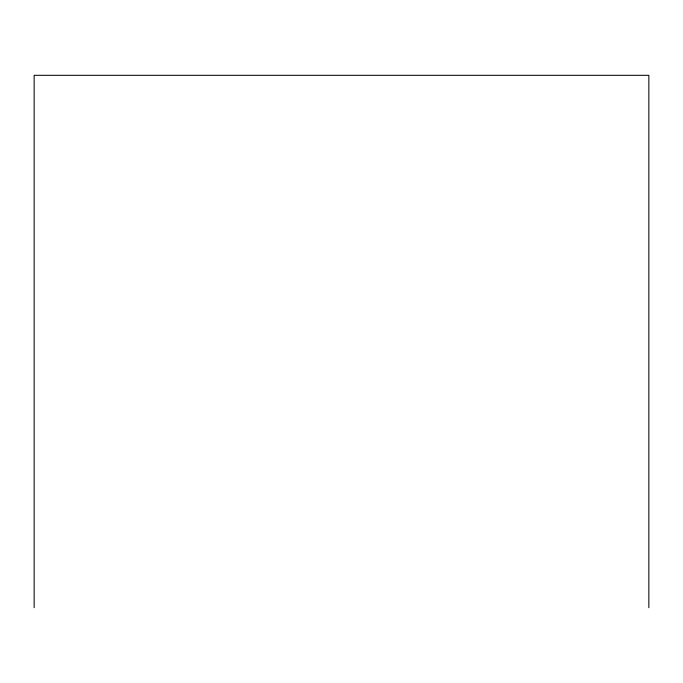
<?xml version="1.0" encoding="UTF-8"?>
<svg xmlns="http://www.w3.org/2000/svg" width="683" height="683" viewBox="0 0 683 683"><rect width="100%" height="100%" fill="white"/><g stroke="black" fill="none" stroke-linecap="round" stroke-linejoin="round"><path stroke-width="1.02" d="M648.85 607.691L648.85 75.309L34.15 75.309L34.15 607.691"/></g></svg>
